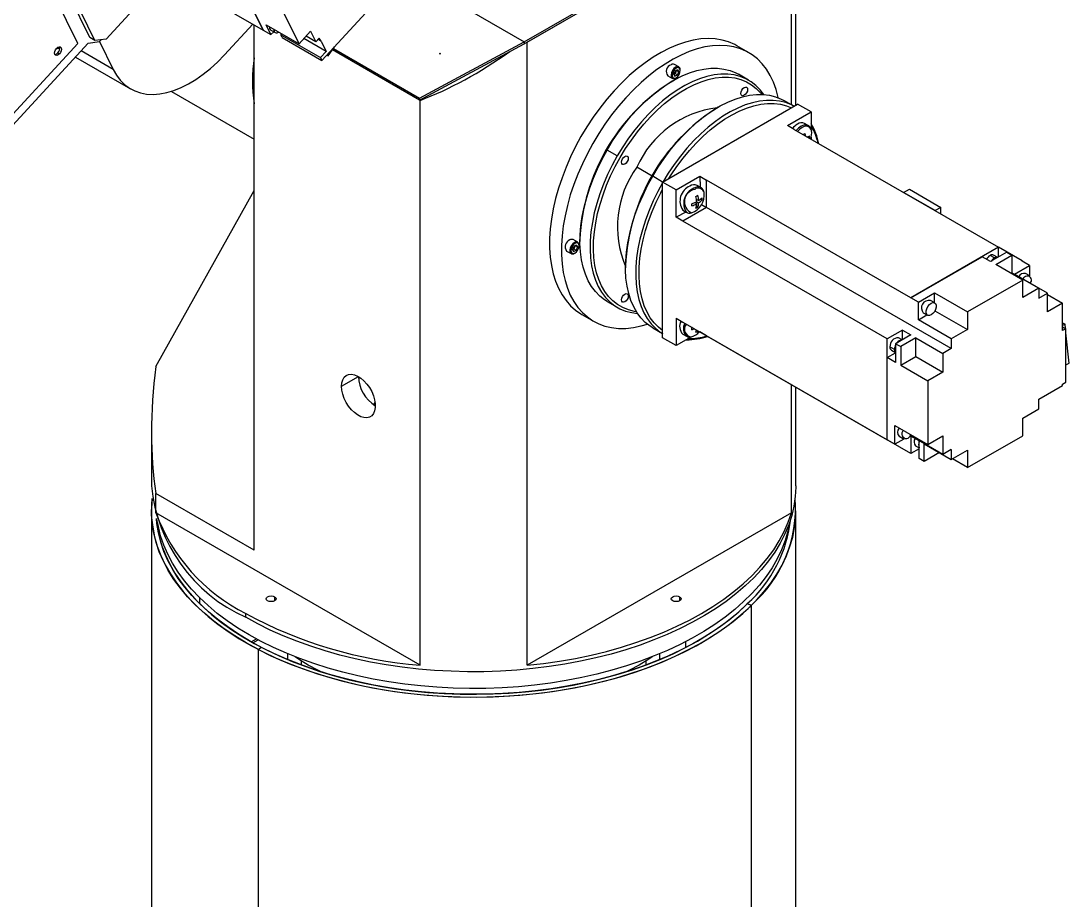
# Model space of a CAD drawing. Header units: millimetres. Extents: x 674 to 4388, y 772 to 3584.
# Drawn here: x 3168.8 to 3608, y 1200.2 to 1568.8 of the extents above; entities that cross this region are included whole.
import ezdxf

# ---------------------------------------------------------------- set-up
doc = ezdxf.new("R2010")
doc.units = ezdxf.units.MM
doc.layers.get('0').update_dxf_attribs({"lineweight": 35})

msp = doc.modelspace()

# ---------------------------------------------------------------- linework, layer by layer
at = {"color": 7, "linetype": 'Continuous', "lineweight": 25}
for p, q in [((3379.72, 1560.04), (3492.86, 1625.36)), ((3379.72, 1559.23), (3492.86, 1624.54)), ((3380.95, 1559.94), (3491.63, 1623.83)), ((3491.63, 1533.62), (3491.63, 1623.83)), ((3493.51, 1533.47), (3493.51, 1624.16)), ((3197.7, 1561.79), (3169.15, 1620.02)), ((3199.82, 1560.57), (3171.27, 1618.79)), ((3192.68, 1559.38), (3167.56, 1610.62)), ((3320.75, 1594.09), (3379.72, 1560.04)), ((3227.63, 1586.33), (3204.48, 1561.17)), ((3238.1, 1583.49), (3270.35, 1564.88)), ((3270.35, 1564.88), (3261.12, 1583.69)), ((3261.15, 1583.73), (3270.38, 1564.91)), ((3285.35, 1559.2), (3278.13, 1573.93)), ((3294.96, 1552.24), (3313.33, 1572.21)), ((3254.05, 1554.52), (3265.93, 1567.43)), ((3266.58, 1346.92), (3266.58, 1567.05)), ((3270.38, 1564.91), (3270.35, 1564.88)), ((3270.38, 1564.91), (3273.56, 1563.07)), ((3271.56, 1567.16), (3285.35, 1559.2)), ((3273.56, 1563.07), (3271.56, 1567.16)), ((3273.5, 1564.99), (3275.34, 1563.93)), ((3274.76, 1564.26), (3273.56, 1563.07)), ((3277.75, 1563.02), (3278.09, 1563.39)), ((3285.35, 1559.2), (3290.17, 1564.44)), ((3290.17, 1564.44), (3292.32, 1560.05)), ((2918.88, 1257.19), (3197.06, 1559.52)), ((2953.31, 1299.24), (3192.68, 1559.38)), ((3197.06, 1559.52), (3201.72, 1560.12)), ((3199.82, 1560.57), (3197.7, 1561.79)), ((3204.48, 1561.17), (3199.82, 1560.57)), ((3202.44, 1560.91), (3201.72, 1560.12)), ((3201.72, 1560.12), (3207.43, 1548.48)), ((3278.34, 1561.83), (3277.75, 1563.02)), ((3277.75, 1563.02), (3294.37, 1553.43)), ((3278.34, 1561.83), (3294.96, 1552.24)), ((3296.74, 1556.01), (3287.38, 1561.41)), ((3292.32, 1560.05), (3288.28, 1562.38)), ((3293.85, 1561.57), (3292.32, 1560.05)), ((3294.61, 1560.34), (3293.35, 1561.07)), ((3294.61, 1560.34), (3293.85, 1561.57)), ((3294.61, 1560.34), (3296.74, 1556.01)), ((3335.88, 1536.36), (3379.72, 1560.04)), ((3335.88, 1535.55), (3379.72, 1559.23)), ((3379.72, 1560.04), (3379.72, 1559.23)), ((3380.95, 1298.64), (3380.95, 1559.94)), ((3184.92, 1554.97), (3184.21, 1555.38)), ((3296.74, 1556.01), (3294.37, 1553.43)), ((3297.33, 1554.82), (3297.62, 1554.23)), ((3297.62, 1554.23), (3300.23, 1557.97)), ((3336.07, 1535.44), (3299.31, 1556.66)), ((3335.88, 1535.55), (3299.31, 1556.66)), ((3299.72, 1557.24), (3335.88, 1536.36)), ((3473.74, 1555.5), (3468.79, 1558.36)), ((3191.67, 1553.67), (3214.78, 1540.33)), ((3294.37, 1553.43), (3294.96, 1552.24)), ((3297, 1554.46), (3297.62, 1554.23)), ((3444.52, 1549.48), (3442.61, 1550.58)), ((3439.86, 1545.82), (3441.77, 1544.72)), ((3442.32, 1546.37), (3442.84, 1547.72)), ((3442.32, 1546.39), (3442.44, 1546.46)), ((3442.32, 1546.37), (3442.84, 1545.63)), ((3442.33, 1546.4), (3442.44, 1546.46)), ((3442.44, 1546.46), (3442.96, 1546.76)), ((3443.88, 1548.32), (3442.84, 1547.72)), ((3442.84, 1545.63), (3443.88, 1546.23)), ((3443.22, 1547.44), (3442.96, 1546.76)), ((3442.96, 1546.76), (3443.88, 1546.23)), ((3443.48, 1548.09), (3443.22, 1547.44)), ((3443.5, 1548.1), (3444.41, 1547.58)), ((3443.88, 1548.32), (3444.41, 1547.58)), ((3444.41, 1547.58), (3443.88, 1546.23)), ((3445.09, 1547.97), (3445.09, 1548.22)), ((3473.69, 1543.98), (3469.44, 1546.43)), ((3441.94, 1543.7), (3441.23, 1543.3)), ((3443.15, 1544.85), (3443.36, 1544.97)), ((3231.84, 1539.26), (3266.58, 1519.21)), ((3335.88, 1536.36), (3335.88, 1535.55)), ((3336.07, 1298.64), (3336.07, 1535.44)), ((3437.7, 1501.25), (3494.27, 1533.91)), ((3461.03, 1532.68), (3460.32, 1532.27)), ((3492.7, 1533), (3488.54, 1535.41)), ((3499.93, 1530.64), (3494.27, 1533.91)), ((3489.99, 1524.91), (3499.93, 1530.64)), ((3499.93, 1530.64), (3499.93, 1523.37)), ((3492.82, 1523.28), (3489.99, 1524.91)), ((3498.72, 1524.91), (3497.14, 1525.82)), ((3498.72, 1524.91), (3498.63, 1524.96)), ((3492.82, 1523.28), (3578.38, 1473.88)), ((3496.67, 1521.22), (3496.71, 1521.03)), ((3499.21, 1519.76), (3498.86, 1519.79)), ((3499.11, 1519.65), (3499.21, 1519.76)), ((3499.93, 1520.09), (3499.93, 1519.17)), ((3418.69, 1512.23), (3414.45, 1514.68)), ((3443.36, 1497.99), (3453.3, 1503.72)), ((3453.3, 1503.72), (3456.12, 1502.09)), ((3453.3, 1503.72), (3453.47, 1499.08)), ((3541.68, 1452.7), (3456.12, 1502.09)), ((3456.12, 1490.62), (3456.12, 1502.09)), ((3225.39, 1423.89), (3266.58, 1497.75)), ((3437.7, 1435.93), (3437.7, 1501.25)), ((3443.36, 1497.99), (3437.7, 1501.25)), ((3443.36, 1486.51), (3443.36, 1497.99)), ((3453.72, 1498.93), (3452.14, 1499.84)), ((3453.72, 1498.93), (3453.63, 1498.98)), ((3538.68, 1496.84), (3541.08, 1498.23)), ((3541.08, 1498.23), (3554.23, 1490.64)), ((3452.78, 1493.48), (3451.91, 1493.84)), ((3454.21, 1493.78), (3453.33, 1493.87)), ((3551.83, 1489.25), (3538.68, 1496.84)), ((3538.68, 1496.84), (3538.68, 1496.8)), ((3446.14, 1489.45), (3447.72, 1488.54)), ((3456.12, 1490.62), (3446.19, 1484.88)), ((3451.97, 1492.09), (3451.23, 1492.66)), ((3452.43, 1490.7), (3451.92, 1491.41)), ((3451.97, 1493.01), (3452.78, 1492.55)), ((3453.99, 1491.85), (3456.12, 1490.62)), ((3558.65, 1431.43), (3456.12, 1490.62)), ((3554.23, 1490.64), (3551.83, 1489.25)), ((3551.83, 1489.25), (3551.83, 1489.21)), ((3554.23, 1487.82), (3554.23, 1490.64)), ((3554.25, 1489.77), (3554.23, 1489.78)), ((3554.25, 1489.77), (3554.23, 1489.76)), ((3554.25, 1487.81), (3554.25, 1489.77)), ((3447.47, 1488.68), (3443.36, 1486.51)), ((3446.19, 1484.88), (3443.36, 1486.51)), ((3531.75, 1435.49), (3446.19, 1484.88)), ((3402.1, 1475.99), (3400.19, 1477.1)), ((3403.06, 1477.16), (3403.06, 1476.35)), ((3397.44, 1472.33), (3399.35, 1471.23)), ((3399.89, 1472.89), (3400.41, 1474.23)), ((3399.89, 1472.89), (3400.41, 1472.14)), ((3399.9, 1472.92), (3400.01, 1472.98)), ((3399.9, 1472.91), (3400.01, 1472.98)), ((3400.01, 1472.98), (3400.54, 1473.28)), ((3401.46, 1474.84), (3400.41, 1474.23)), ((3400.41, 1472.14), (3401.46, 1472.75)), ((3400.8, 1473.95), (3400.54, 1473.28)), ((3400.54, 1473.28), (3401.46, 1472.75)), ((3400.72, 1471.37), (3400.93, 1471.49)), ((3401.05, 1474.6), (3400.8, 1473.95)), ((3401.07, 1474.62), (3401.98, 1474.09)), ((3401.46, 1474.84), (3401.98, 1474.09)), ((3401.98, 1474.09), (3401.46, 1472.75)), ((3402.67, 1474.49), (3402.67, 1474.73)), ((3578.38, 1473.88), (3541.68, 1452.7)), ((3581.92, 1471.8), (3575.13, 1467.88)), ((3578.38, 1469.76), (3578.38, 1473.88)), ((3588.32, 1468.15), (3578.38, 1473.88)), ((3581.92, 1471.8), (3584.04, 1470.58)), ((3541.68, 1452.66), (3571.59, 1469.92)), ((3575.13, 1467.88), (3571.59, 1469.92)), ((3576.72, 1469.41), (3574.88, 1470.47)), ((3578.13, 1469.61), (3576.38, 1470.62)), ((3577.25, 1466.66), (3584.04, 1470.58)), ((3584.04, 1470.58), (3584.04, 1463.23)), ((3588.32, 1468.15), (3588.28, 1468.13)), ((3591.46, 1466.29), (3588.28, 1468.13)), ((3588.32, 1468.1), (3588.32, 1468.15)), ((3422.15, 1466.14), (3422.15, 1465.33)), ((3588.56, 1460.13), (3577.25, 1466.66)), ((3583.62, 1462.98), (3584.04, 1463.23)), ((3584.04, 1463.23), (3595.35, 1456.7)), ((3585.1, 1462.61), (3591.46, 1466.29)), ((3598.89, 1454.65), (3585.1, 1462.61)), ((3591.51, 1461.89), (3589.68, 1462.95)), ((3591.46, 1466.29), (3591.46, 1461.91)), ((3588.56, 1460.13), (3565.44, 1446.78)), ((3588.56, 1452.78), (3588.56, 1460.13)), ((3544.87, 1450.82), (3551.65, 1454.74)), ((3551.65, 1454.74), (3565.44, 1446.78)), ((3551.65, 1450.61), (3551.65, 1454.74)), ((3595.35, 1456.7), (3588.56, 1452.78)), ((3595.35, 1456.7), (3595.35, 1452.61)), ((3595.35, 1452.61), (3598.89, 1454.65)), ((3598.89, 1446.82), (3598.89, 1454.65)), ((3598.89, 1454.16), (3605.25, 1450.49)), ((3414.45, 1451.17), (3418.69, 1448.72)), ((3541.68, 1452.7), (3541.68, 1452.66)), ((3544.87, 1450.82), (3541.68, 1452.66)), ((3544.87, 1443.47), (3544.87, 1450.82)), ((3551.7, 1450.58), (3549.87, 1451.64)), ((3605.25, 1450.49), (3598.89, 1446.82)), ((3605.25, 1438.94), (3605.25, 1450.49)), ((3403.79, 1445.77), (3408.74, 1442.91)), ((3544.87, 1443.47), (3548.44, 1445.54)), ((3546.87, 1446.44), (3548.7, 1445.38)), ((3551.81, 1447.3), (3565.44, 1439.43)), ((3565.44, 1446.78), (3565.44, 1439.43)), ((3443.36, 1444.14), (3443.36, 1432.66)), ((3443.36, 1444.14), (3446.19, 1442.5)), ((3446.19, 1442.5), (3531.75, 1393.11)), ((3558.65, 1435.51), (3544.87, 1443.47)), ((3606.34, 1441.68), (3605.25, 1442.15)), ((3606.34, 1441.68), (3605.25, 1441.05)), ((3605.25, 1440.61), (3606.7, 1439.77)), ((3606.52, 1439.88), (3606.34, 1441.68)), ((3433.54, 1440.14), (3437.7, 1437.74)), ((3449.46, 1436.18), (3443.36, 1432.66)), ((3446.14, 1437.49), (3447.72, 1436.58)), ((3450.08, 1440.26), (3449.89, 1440.2)), ((3452.43, 1438.73), (3452.22, 1439.02)), ((3452.43, 1438.73), (3452.47, 1438.88)), ((3453.3, 1438.4), (3452.5, 1437.94)), ((3453.3, 1438.4), (3453.3, 1438.4)), ((3456.12, 1436.77), (3453.3, 1438.4)), ((3541.68, 1387.37), (3456.12, 1436.77)), ((3456.12, 1436.77), (3456.12, 1436.77)), ((3538.15, 1439.18), (3531.75, 1435.49)), ((3541.68, 1437.14), (3535.32, 1433.47)), ((3538.15, 1439.18), (3541.68, 1437.14)), ((3538.15, 1435.1), (3538.15, 1439.18)), ((3565.44, 1439.43), (3558.65, 1435.51)), ((3606.7, 1439.77), (3605.25, 1438.94)), ((3606.7, 1417.4), (3606.7, 1439.77)), ((3607.98, 1425.34), (3606.7, 1438.08)), ((3443.36, 1432.66), (3437.7, 1435.93)), ((3531.75, 1393.11), (3531.75, 1435.49)), ((3534.79, 1431.08), (3532.95, 1432.14)), ((3535.32, 1433.47), (3537.44, 1432.24)), ((3535.32, 1433.47), (3535.32, 1425.63)), ((3538.11, 1435.08), (3536.57, 1435.96)), ((3543.8, 1435.92), (3537.44, 1432.24)), ((3537.44, 1432.24), (3537.44, 1424.41)), ((3543.8, 1435.92), (3555.12, 1429.39)), ((3543.8, 1428.08), (3543.8, 1435.92)), ((3558.65, 1435.51), (3558.65, 1431.43)), ((3531.78, 1427.67), (3535.32, 1429.71)), ((3531.78, 1393.13), (3531.78, 1427.67)), ((3535.32, 1425.63), (3531.78, 1427.67)), ((3533.57, 1430.77), (3535.32, 1429.76)), ((3537.44, 1424.41), (3543.8, 1428.08)), ((3543.8, 1428.08), (3555.12, 1421.55)), ((3558.65, 1431.43), (3555.12, 1429.39)), ((3555.12, 1429.39), (3555.12, 1421.55)), ((3537.44, 1424.41), (3548.75, 1417.87)), ((3606.7, 1424.6), (3607.98, 1425.34)), ((3303.17, 1415.62), (3310.24, 1419.7)), ((3555.12, 1421.55), (3548.75, 1417.87)), ((3491.63, 1362.54), (3491.63, 1416.27)), ((3493.51, 1373.86), (3493.51, 1415.19)), ((3548.75, 1417.87), (3548.75, 1391.17)), ((3595.35, 1410.24), (3605.25, 1415.95)), ((3605.25, 1416.56), (3606.7, 1417.4)), ((3605.25, 1415.95), (3605.25, 1416.56)), ((3595.35, 1406.15), (3595.35, 1410.24)), ((3317.19, 1409.03), (3316.57, 1407.93)), ((3588.56, 1402.23), (3595.35, 1406.15)), ((3588.56, 1394.88), (3588.56, 1402.23)), ((3534.97, 1399.13), (3548.75, 1391.17)), ((3534.97, 1391.29), (3534.97, 1399.13)), ((3223.51, 1396.16), (3223.51, 1373.86)), ((3531.78, 1393.13), (3531.75, 1393.11)), ((3534.97, 1391.29), (3531.78, 1393.13)), ((3538.77, 1393.49), (3534.97, 1391.29)), ((3536.75, 1394.64), (3538.59, 1393.57)), ((3555.12, 1387.01), (3541.37, 1394.95)), ((3545.22, 1392.72), (3541.68, 1394.76)), ((3541.68, 1394.76), (3541.68, 1387.37)), ((3545.22, 1385.37), (3545.22, 1392.72)), ((3548.75, 1391.17), (3555.12, 1394.85)), ((3555.12, 1394.85), (3555.12, 1387.01)), ((3565.44, 1381.54), (3588.56, 1394.88)), ((3545.22, 1389.41), (3541.68, 1387.37)), ((3543.68, 1390.63), (3545.22, 1389.75)), ((3547.34, 1391.5), (3558.65, 1384.97)), ((3547.34, 1384.15), (3547.34, 1391.5)), ((3553.71, 1387.82), (3547.34, 1384.15)), ((3558.65, 1389.05), (3555.12, 1387.01)), ((3558.65, 1389.05), (3558.65, 1384.97)), ((3558.65, 1384.97), (3565.44, 1388.89)), ((3565.44, 1388.89), (3565.44, 1381.54)), ((3547.34, 1384.15), (3545.22, 1385.37)), ((3565.44, 1381.54), (3559.08, 1385.21)), ((3225.39, 1362.54), (3225.39, 1370.7)), ((3266.58, 1346.92), (3225.39, 1370.7)), ((3223.51, 1363.24), (3223.51, 1159.11)), ((3223.51, 1363.24), (3223.51, 1159.11)), ((3336.07, 1298.64), (3225.39, 1362.54)), ((3491.63, 1362.54), (3380.95, 1298.64)), ((3493.51, 1159.25), (3493.51, 1363.38)), ((3493.51, 1159.11), (3493.51, 1363.24)), ((3243.84, 1324.35), (3243.84, 1326.8)), ((3473.18, 1324.49), (3474.9, 1323.9)), ((3473.18, 1324.35), (3473.18, 1324.49)), ((3474.9, 1323.76), (3473.18, 1324.35)), ((3474.9, 1119.77), (3474.9, 1323.9)), ((3474.9, 1119.63), (3474.9, 1323.76)), ((3263.05, 1318.75), (3263.05, 1320.39)), ((3265.33, 1308.46), (3267.5, 1309.7)), ((3266.05, 1308.05), (3268.23, 1309.31)), ((3269.63, 1306.12), (3268.3, 1305.27)), ((3268.3, 1101.13), (3268.3, 1305.27)), ((3447.38, 1306.12), (3447.38, 1308.57)), ((3280.51, 1303.51), (3280.51, 1301.06)), ((3286.28, 1300.51), (3286.28, 1298.77)), ((3430.73, 1298.77), (3430.73, 1300.51)), ((3436.51, 1301.06), (3436.51, 1303.51))]:
    msp.add_line(p, q, dxfattribs=at)
at = {"color": 8, "linetype": 'Continuous', "lineweight": 25}
for p, q in [((3207.43, 1548.48), (3194.02, 1556.22)), ((3433.33, 1503.78), (3426.9, 1507.49)), ((3437.7, 1501.25), (3433.54, 1503.66)), ((3275.12, 1327.35), (3275.12, 1325.66)), ((3444.82, 1327.35), (3444.82, 1325.66))]:
    msp.add_line(p, q, dxfattribs=at)
at = {"color": 7, "linetype": 'Continuous', "lineweight": 25, "flags": 128}
for points in [[(3468.79, 1558.36), (3467.88, 1558.85), (3465.32, 1559.97), (3462.61, 1560.77), (3459.76, 1561.25), (3456.78, 1561.4), (3453.68, 1561.23), (3450.49, 1560.74), (3447.23, 1559.93), (3443.9, 1558.8), (3440.53, 1557.36), (3437.14, 1555.62), (3433.74, 1553.59), (3430.36, 1551.27), (3427.01, 1548.69), (3423.71, 1545.85), (3420.48, 1542.77), (3417.34, 1539.48), (3414.3, 1535.97), (3411.38, 1532.28), (3408.59, 1528.43), (3405.96, 1524.43), (3403.49, 1520.31), (3401.2, 1516.09), (3399.11, 1511.79), (3397.21, 1507.45), (3395.53, 1503.07), (3394.07, 1498.68), (3392.85, 1494.32), (3391.86, 1489.99), (3391.11, 1485.74), (3390.61, 1481.57), (3390.36, 1477.51), (3390.36, 1473.59), (3390.61, 1469.82), (3391.11, 1466.23), (3391.86, 1462.83), (3392.85, 1459.65), (3394.07, 1456.7), (3395.53, 1454), (3397.21, 1451.56), (3399.11, 1449.4), (3401.2, 1447.53), (3403.49, 1445.95), (3403.79, 1445.77)], [(3184.92, 1554.97), (3184.38, 1554.52), (3183.84, 1554.32), (3183.37, 1554.39), (3183.06, 1554.73), (3182.94, 1555.28), (3183.03, 1555.96), (3183.33, 1556.67), (3183.78, 1557.3), (3184.32, 1557.75), (3184.86, 1557.95), (3185.33, 1557.88), (3185.64, 1557.54), (3185.76, 1556.99), (3185.67, 1556.3), (3185.37, 1555.6), (3184.92, 1554.97)], [(3183.48, 1556.92), (3183.9, 1557.27), (3184.34, 1557.43), (3184.72, 1557.37), (3184.98, 1557.1), (3185.02, 1556.98)], [(3486.12, 1536.58), (3486.08, 1536.76), (3485.21, 1540.05), (3484.1, 1543.12), (3482.75, 1545.95), (3481.18, 1548.52), (3479.4, 1550.82), (3477.4, 1552.84), (3475.21, 1554.57), (3472.83, 1556), (3470.27, 1557.11), (3467.56, 1557.91), (3464.71, 1558.39), (3461.73, 1558.54), (3458.63, 1558.38), (3455.44, 1557.88), (3452.17, 1557.07), (3448.85, 1555.94), (3445.48, 1554.5), (3442.09, 1552.76), (3438.69, 1550.73), (3435.31, 1548.42), (3431.96, 1545.83), (3428.66, 1542.99), (3425.43, 1539.92), (3422.29, 1536.62), (3419.25, 1533.11), (3416.33, 1529.43), (3413.54, 1525.57), (3410.91, 1521.57), (3408.44, 1517.45), (3406.15, 1513.23), (3404.05, 1508.94), (3402.16, 1504.59), (3400.48, 1500.21), (3399.02, 1495.82), (3397.8, 1491.46), (3396.81, 1487.14), (3396.06, 1482.88), (3395.56, 1478.71), (3395.31, 1474.65), (3395.31, 1470.73), (3395.56, 1466.96), (3396.06, 1463.37), (3396.81, 1459.98), (3397.8, 1456.8), (3399.02, 1453.85), (3400.48, 1451.15), (3402.16, 1448.71), (3404.05, 1446.54), (3406.15, 1444.67), (3408.44, 1443.09), (3410.91, 1441.82), (3413.54, 1440.86), (3416.33, 1440.22), (3419.25, 1439.91), (3422.29, 1439.91), (3425.43, 1440.24), (3428.66, 1440.9), (3431.32, 1441.65)], [(3207.43, 1548.48), (3208.8, 1546.07), (3210.4, 1543.96), (3212.23, 1542.14), (3214.26, 1540.64), (3216.49, 1539.47), (3218.9, 1538.63), (3221.47, 1538.14), (3224.17, 1537.99), (3227, 1538.19), (3229.92, 1538.73), (3232.91, 1539.62), (3235.96, 1540.84), (3239.04, 1542.39), (3242.12, 1544.25), (3245.19, 1546.41), (3248.21, 1548.86), (3251.17, 1551.56), (3254.05, 1554.52)], [(3414.45, 1514.68), (3416.75, 1518.46), (3419.21, 1522.11), (3421.83, 1525.62), (3424.57, 1528.95), (3427.43, 1532.08), (3430.38, 1535), (3433.4, 1537.68), (3436.48, 1540.11), (3439.6, 1542.27), (3442.73, 1544.15), (3445.86, 1545.74), (3448.96, 1547.02), (3452.01, 1547.99), (3455, 1548.64), (3457.91, 1548.97), (3460.71, 1548.97), (3463.39, 1548.64), (3465.93, 1548), (3468.32, 1547.03), (3469.44, 1546.43)], [(3480.09, 1537.93), (3478.63, 1539.84), (3476.8, 1541.72), (3474.77, 1543.3), (3472.56, 1544.58), (3470.17, 1545.55), (3467.63, 1546.19), (3464.95, 1546.52), (3462.15, 1546.52), (3459.24, 1546.19), (3456.25, 1545.54), (3453.2, 1544.57), (3450.1, 1543.29), (3446.97, 1541.7), (3443.84, 1539.82), (3440.72, 1537.66), (3437.64, 1535.23), (3434.62, 1532.55), (3431.67, 1529.63), (3428.81, 1526.5), (3426.07, 1523.17), (3423.46, 1519.66), (3420.99, 1516.01), (3418.69, 1512.23)], [(3443.15, 1549.34), (3442.45, 1548.79), (3441.84, 1548), (3441.41, 1547.09), (3441.21, 1546.19), (3441.28, 1545.4), (3441.6, 1544.85), (3442.12, 1544.6), (3442.79, 1544.68), (3443.15, 1544.85)], [(3443.36, 1548.97), (3442.7, 1548.44), (3442.14, 1547.68), (3441.76, 1546.82), (3441.63, 1545.97), (3441.76, 1545.28), (3442.14, 1544.85), (3442.7, 1544.74), (3443.36, 1544.97), (3444.02, 1545.51), (3444.59, 1546.27), (3444.96, 1547.13), (3445.09, 1547.97), (3444.96, 1548.66), (3444.59, 1549.1), (3444.02, 1549.21), (3443.36, 1548.97)], [(3426.71, 1446.86), (3425.84, 1447), (3423.35, 1447.64), (3421, 1448.59), (3418.83, 1449.84), (3416.84, 1451.4), (3415.04, 1453.24), (3413.45, 1455.36), (3412.08, 1457.74), (3410.93, 1460.37), (3410.01, 1463.24), (3409.34, 1466.31), (3408.91, 1469.58), (3408.72, 1473.01), (3408.78, 1476.6), (3409.09, 1480.31), (3409.65, 1484.12), (3410.44, 1488.01), (3411.47, 1491.95), (3412.74, 1495.92), (3414.22, 1499.89), (3415.91, 1503.83), (3417.81, 1507.72), (3419.9, 1511.53), (3422.16, 1515.25), (3424.58, 1518.83), (3427.14, 1522.27), (3429.84, 1525.54), (3432.64, 1528.62), (3435.54, 1531.48), (3438.51, 1534.11), (3441.53, 1536.5), (3444.59, 1538.62), (3447.66, 1540.47), (3450.73, 1542.03), (3453.78, 1543.29), (3456.78, 1544.24), (3459.71, 1544.88), (3462.57, 1545.2), (3465.32, 1545.2), (3467.95, 1544.88), (3470.44, 1544.24), (3472.79, 1543.3), (3474.96, 1542.04), (3476.95, 1540.49), (3478.75, 1538.64), (3479.3, 1537.97)], [(3433.54, 1503.66), (3435.84, 1507.44), (3438.31, 1511.09), (3440.92, 1514.59), (3443.66, 1517.92), (3446.52, 1521.06), (3449.47, 1523.97), (3452.49, 1526.66), (3455.57, 1529.09), (3458.69, 1531.25), (3461.82, 1533.13), (3464.95, 1534.72), (3468.05, 1536), (3471.1, 1536.97), (3474.09, 1537.62), (3477, 1537.94), (3479.8, 1537.95), (3482.48, 1537.62), (3485.02, 1536.98), (3487.41, 1536.01), (3488.54, 1535.41)], [(3470.9, 1537.51), (3470.59, 1537.86), (3470.48, 1538.43), (3470.59, 1539.11), (3470.9, 1539.82), (3471.35, 1540.44), (3471.9, 1540.88), (3472.44, 1541.06), (3472.9, 1540.97), (3473.2, 1540.62), (3473.31, 1540.06), (3473.2, 1539.37), (3472.9, 1538.66), (3472.44, 1538.05), (3471.9, 1537.61), (3471.35, 1537.42), (3470.9, 1537.51)], [(3492.78, 1532.96), (3491.65, 1533.56), (3489.27, 1534.53), (3486.72, 1535.17), (3484.04, 1535.5), (3481.24, 1535.5), (3478.34, 1535.17), (3475.35, 1534.52), (3472.29, 1533.55), (3469.19, 1532.27), (3466.06, 1530.68), (3462.93, 1528.8), (3459.82, 1526.64), (3456.74, 1524.21), (3453.71, 1521.52), (3450.76, 1518.61), (3447.9, 1515.47), (3445.16, 1512.15), (3442.55, 1508.64), (3440.08, 1504.99), (3437.78, 1501.21)], [(3440.34, 1502.77), (3441.25, 1504.22), (3443.67, 1507.81), (3446.23, 1511.25), (3448.93, 1514.52), (3451.73, 1517.59), (3454.63, 1520.46), (3457.6, 1523.09), (3460.62, 1525.48), (3463.68, 1527.6), (3466.76, 1529.45), (3469.83, 1531.01), (3472.87, 1532.26), (3475.87, 1533.22), (3478.81, 1533.85), (3481.66, 1534.17), (3484.41, 1534.18), (3487.04, 1533.86), (3489.54, 1533.22), (3491.64, 1532.39)], [(3414.45, 1451.17), (3413.36, 1451.85), (3411.33, 1453.43), (3409.5, 1455.31), (3407.88, 1457.47), (3406.48, 1459.89), (3405.31, 1462.57), (3404.38, 1465.49), (3403.69, 1468.62), (3403.25, 1471.95), (3403.06, 1475.45), (3403.13, 1479.1), (3403.44, 1482.88), (3404.01, 1486.76), (3404.82, 1490.72), (3405.87, 1494.74), (3407.15, 1498.78), (3408.66, 1502.82), (3410.39, 1506.83), (3412.32, 1510.79), (3414.45, 1514.68)], [(3418.69, 1512.23), (3416.57, 1508.35), (3414.63, 1504.38), (3412.91, 1500.37), (3411.4, 1496.33), (3410.11, 1492.29), (3409.06, 1488.28), (3408.25, 1484.31), (3407.68, 1480.43), (3407.37, 1476.65), (3407.31, 1473), (3407.49, 1469.5), (3407.93, 1466.17), (3408.62, 1463.04), (3409.55, 1460.12), (3410.72, 1457.44), (3412.12, 1455.02), (3413.74, 1452.86), (3415.57, 1450.98), (3417.6, 1449.4), (3419.82, 1448.12), (3422.2, 1447.15), (3424.75, 1446.5), (3427.14, 1446.2)], [(3420.9, 1508.65), (3420.59, 1509), (3420.48, 1509.56), (3420.59, 1510.25), (3420.9, 1510.96), (3421.35, 1511.57), (3421.9, 1512.01), (3422.44, 1512.2), (3422.9, 1512.11), (3423.2, 1511.76), (3423.31, 1511.19), (3423.2, 1510.51), (3422.9, 1509.8), (3422.44, 1509.18), (3421.9, 1508.74), (3421.35, 1508.56), (3420.9, 1508.65)], [(3433.54, 1440.14), (3432.45, 1440.82), (3430.42, 1442.41), (3428.59, 1444.28), (3426.97, 1446.44), (3425.57, 1448.87), (3424.4, 1451.55), (3423.47, 1454.47), (3422.78, 1457.6), (3422.34, 1460.93), (3422.15, 1464.43), (3422.22, 1468.08), (3422.53, 1471.86), (3423.1, 1475.74), (3423.91, 1479.7), (3424.96, 1483.72), (3426.24, 1487.76), (3427.76, 1491.8), (3429.48, 1495.81), (3431.41, 1499.77), (3433.54, 1503.66)], [(3437.78, 1501.21), (3435.66, 1497.32), (3433.73, 1493.36), (3432, 1489.35), (3430.49, 1485.31), (3429.2, 1481.27), (3428.15, 1477.25), (3427.34, 1473.29), (3426.78, 1469.41), (3426.46, 1465.63), (3426.4, 1461.98), (3426.59, 1458.48), (3427.03, 1455.15), (3427.71, 1452.02), (3428.65, 1449.1), (3429.82, 1446.42), (3431.22, 1444), (3432.84, 1441.84), (3434.67, 1439.96), (3436.7, 1438.37), (3437.78, 1437.7)], [(3437.7, 1438.97), (3435.93, 1440.37), (3434.13, 1442.22), (3432.54, 1444.34), (3431.17, 1446.72), (3430.02, 1449.35), (3429.11, 1452.22), (3428.43, 1455.29), (3428, 1458.56), (3427.81, 1461.99), (3427.87, 1465.58), (3428.18, 1469.29), (3428.74, 1473.1), (3429.53, 1476.99), (3430.57, 1480.93), (3431.83, 1484.9), (3433.31, 1488.87), (3435.01, 1492.81), (3436.9, 1496.7), (3437.7, 1498.21)], [(3400.72, 1475.86), (3400.02, 1475.3), (3399.41, 1474.52), (3398.98, 1473.61), (3398.79, 1472.7), (3398.85, 1471.92), (3399.17, 1471.36), (3399.7, 1471.11), (3400.36, 1471.2), (3400.72, 1471.37)], [(3400.93, 1475.49), (3400.27, 1474.96), (3399.71, 1474.2), (3399.33, 1473.33), (3399.2, 1472.49), (3399.33, 1471.8), (3399.71, 1471.37), (3400.27, 1471.26), (3400.93, 1471.49), (3401.6, 1472.02), (3402.16, 1472.78), (3402.53, 1473.65), (3402.67, 1474.49), (3402.53, 1475.18), (3402.16, 1475.61), (3401.6, 1475.72), (3400.93, 1475.49)], [(3420.9, 1450.91), (3420.59, 1451.26), (3420.48, 1451.82), (3420.59, 1452.51), (3420.9, 1453.22), (3421.35, 1453.84), (3421.9, 1454.27), (3422.44, 1454.46), (3422.9, 1454.37), (3423.2, 1454.02), (3423.31, 1453.46), (3423.2, 1452.77), (3422.9, 1452.06), (3422.44, 1451.44), (3421.9, 1451.01), (3421.35, 1450.82), (3420.9, 1450.91)], [(3550.2, 1445.53), (3549.48, 1445.26), (3548.84, 1445.32), (3548.37, 1445.7), (3548.12, 1446.35), (3548.12, 1447.2), (3548.37, 1448.15), (3548.84, 1449.07), (3549.48, 1449.86), (3550.2, 1450.43), (3550.93, 1450.7), (3551.57, 1450.65), (3552.04, 1450.27), (3552.29, 1449.61), (3552.29, 1448.76), (3552.04, 1447.82), (3551.57, 1446.89), (3550.93, 1446.1), (3550.2, 1445.53)], [(3303.17, 1415.62), (3303.3, 1417.09), (3303.67, 1418.36), (3304.29, 1419.39), (3305.12, 1420.13), (3306.14, 1420.56), (3307.3, 1420.66), (3308.57, 1420.44), (3309.9, 1419.89), (3311.24, 1419.04), (3312.55, 1417.92), (3313.77, 1416.57), (3314.87, 1415.04), (3315.8, 1413.38), (3316.52, 1411.65), (3317.02, 1409.92), (3317.28, 1408.25), (3317.28, 1406.7), (3317.02, 1405.32), (3316.52, 1404.17), (3315.8, 1403.28), (3314.87, 1402.69), (3313.77, 1402.43), (3312.55, 1402.49), (3311.24, 1402.87), (3309.9, 1403.58), (3308.57, 1404.57), (3307.3, 1405.81), (3306.14, 1407.25), (3305.12, 1408.86), (3304.29, 1410.56), (3303.67, 1412.29), (3303.3, 1414), (3303.17, 1415.62)], [(3493.51, 1373.86), (3493.5, 1373.36), (3493.28, 1369.38), (3492.71, 1365.42), (3491.79, 1361.47), (3490.52, 1357.56), (3488.91, 1353.69), (3486.95, 1349.87), (3484.66, 1346.12), (3482.05, 1342.43), (3479.1, 1338.83), (3475.85, 1335.32), (3472.29, 1331.92), (3468.43, 1328.62), (3464.28, 1325.44), (3459.86, 1322.38), (3455.18, 1319.46), (3450.24, 1316.68), (3445.06, 1314.05), (3439.66, 1311.58), (3434.05, 1309.27), (3428.23, 1307.13), (3422.24, 1305.16), (3416.08, 1303.37), (3409.77, 1301.76), (3403.33, 1300.35), (3396.77, 1299.12), (3390.11, 1298.09), (3383.36, 1297.26), (3376.56, 1296.63), (3369.7, 1296.19), (3362.82, 1295.97), (3355.92, 1295.94), (3349.03, 1296.12), (3342.17, 1296.5), (3335.35, 1297.08), (3328.59, 1297.86), (3321.9, 1298.85), (3315.32, 1300.02), (3308.84, 1301.39), (3302.5, 1302.95), (3296.3, 1304.69), (3290.26, 1306.62), (3284.4, 1308.72), (3278.74, 1310.99), (3273.28, 1313.42), (3268.05, 1316.01), (3263.05, 1318.75)], [(3268.3, 1305.27), (3263.25, 1308.02), (3258.45, 1310.93), (3253.92, 1313.97), (3249.66, 1317.14), (3245.69, 1320.44), (3242.03, 1323.85), (3238.67, 1327.36), (3235.63, 1330.97), (3232.91, 1334.67), (3230.53, 1338.44), (3228.49, 1342.27), (3226.79, 1346.17), (3225.44, 1350.1), (3224.45, 1354.07), (3223.81, 1358.07), (3223.52, 1362.08), (3223.6, 1366.09), (3223.82, 1368.55), (3223.82, 1368.52), (3223.53, 1364.51), (3223.59, 1360.5), (3224.02, 1356.49), (3224.8, 1352.5), (3225.93, 1348.54), (3227.42, 1344.62), (3229.25, 1340.75), (3231.43, 1336.94), (3233.94, 1333.2), (3236.79, 1329.54), (3239.95, 1325.97), (3243.44, 1322.49), (3247.22, 1319.13), (3251.3, 1315.88), (3255.67, 1312.75), (3260.31, 1309.77), (3265.21, 1306.92), (3270.35, 1304.22), (3275.73, 1301.68), (3281.33, 1299.3), (3287.14, 1297.09), (3293.13, 1295.06), (3299.3, 1293.21), (3305.62, 1291.54), (3312.09, 1290.06), (3318.68, 1288.78), (3325.37, 1287.7), (3332.15, 1286.81), (3339, 1286.13), (3345.9, 1285.65), (3352.84, 1285.38), (3359.79, 1285.31), (3366.74, 1285.46), (3373.66, 1285.8), (3380.55, 1286.36), (3387.38, 1287.11), (3394.13, 1288.07), (3400.78, 1289.23), (3407.33, 1290.59), (3413.74, 1292.13), (3420.01, 1293.87), (3426.12, 1295.79), (3432.04, 1297.89), (3437.77, 1300.16), (3443.29, 1302.6), (3448.59, 1305.2), (3453.64, 1307.95), (3458.45, 1310.85), (3462.99, 1313.89), (3467.25, 1317.06), (3471.23, 1320.36), (3474.9, 1323.76)], [(3268.3, 1305.27), (3273.59, 1302.66), (3279.1, 1300.22), (3284.83, 1297.94), (3290.75, 1295.84), (3296.85, 1293.91), (3303.11, 1292.17), (3309.52, 1290.62), (3316.06, 1289.26), (3322.72, 1288.1), (3329.47, 1287.14), (3336.29, 1286.37), (3343.18, 1285.82), (3350.1, 1285.46), (3357.05, 1285.32), (3364, 1285.38), (3370.94, 1285.64), (3377.84, 1286.11), (3384.69, 1286.79), (3391.48, 1287.67), (3398.17, 1288.75), (3404.76, 1290.03), (3411.23, 1291.5), (3417.56, 1293.16), (3423.73, 1295.01), (3429.73, 1297.04), (3435.54, 1299.24), (3441.14, 1301.62), (3446.53, 1304.15), (3451.68, 1306.85), (3456.59, 1309.69), (3461.23, 1312.68), (3465.6, 1315.8), (3469.69, 1319.04), (3473.49, 1322.41), (3476.98, 1325.88), (3480.15, 1329.45), (3483, 1333.11), (3485.53, 1336.85), (3487.71, 1340.66), (3489.56, 1344.53), (3491.05, 1348.44), (3492.19, 1352.4), (3492.98, 1356.39), (3493.42, 1360.4), (3493.51, 1363.24)], [(3380.95, 1298.64), (3387.78, 1299.41), (3394.53, 1300.38), (3401.18, 1301.55), (3407.72, 1302.92), (3414.13, 1304.48), (3420.39, 1306.23), (3426.49, 1308.16), (3432.41, 1310.27), (3438.13, 1312.56), (3443.64, 1315.01), (3448.92, 1317.62), (3453.97, 1320.39), (3458.76, 1323.3), (3463.28, 1326.35), (3467.53, 1329.53), (3471.48, 1332.83), (3475.14, 1336.25), (3478.49, 1339.77), (3481.52, 1343.38), (3484.22, 1347.08), (3486.59, 1350.86), (3488.61, 1354.7), (3490.3, 1358.6), (3491.63, 1362.54)], [(3225.8, 1358.15), (3225.62, 1360.14), (3226.01, 1356.59), (3226.78, 1352.66), (3227.89, 1348.76), (3229.36, 1344.9), (3231.17, 1341.09), (3233.31, 1337.33), (3235.79, 1333.65), (3238.59, 1330.04), (3241.71, 1326.52), (3245.14, 1323.1), (3248.87, 1319.78), (3252.89, 1316.58), (3257.19, 1313.5), (3261.76, 1310.56), (3266.59, 1307.75), (3271.66, 1305.09), (3276.96, 1302.59), (3282.48, 1300.25), (3288.2, 1298.07), (3294.1, 1296.07), (3300.18, 1294.24), (3306.41, 1292.6), (3312.78, 1291.15), (3319.27, 1289.88), (3325.86, 1288.81), (3332.54, 1287.94), (3339.29, 1287.27), (3346.09, 1286.8), (3352.92, 1286.53), (3359.77, 1286.47), (3366.62, 1286.61), (3373.44, 1286.95), (3380.22, 1287.5), (3386.95, 1288.24), (3393.6, 1289.19), (3400.16, 1290.33), (3406.6, 1291.66), (3412.92, 1293.19), (3419.1, 1294.9), (3425.11, 1296.79), (3430.95, 1298.85), (3436.6, 1301.09), (3442.04, 1303.5), (3447.25, 1306.06), (3452.24, 1308.77), (3456.97, 1311.63), (3461.44, 1314.62), (3465.64, 1317.75), (3469.56, 1320.99), (3473.18, 1324.35), (3471.78, 1323.01), (3468.05, 1319.7), (3464.02, 1316.5), (3459.71, 1313.43), (3455.13, 1310.48), (3450.3, 1307.68), (3445.22, 1305.03), (3439.92, 1302.53), (3434.39, 1300.19), (3428.67, 1298.02), (3422.76, 1296.02), (3416.68, 1294.2), (3410.45, 1292.56), (3404.08, 1291.11), (3397.58, 1289.85), (3390.99, 1288.79), (3384.3, 1287.92), (3377.55, 1287.26), (3370.75, 1286.79), (3363.92, 1286.53), (3357.07, 1286.47), (3350.23, 1286.61), (3343.4, 1286.96), (3336.62, 1287.51), (3329.9, 1288.26), (3323.25, 1289.21), (3316.69, 1290.36), (3310.25, 1291.7), (3303.93, 1293.23), (3297.76, 1294.94), (3291.75, 1296.84), (3285.92, 1298.91), (3280.28, 1301.15), (3274.84, 1303.56), (3269.63, 1306.12), (3264.66, 1308.84), (3259.93, 1311.7), (3255.46, 1314.7), (3251.27, 1317.83), (3247.36, 1321.07), (3243.75, 1324.43), (3240.44, 1327.89), (3237.45, 1331.45), (3234.77, 1335.09), (3232.43, 1338.8), (3230.41, 1342.58), (3228.74, 1346.42), (3227.41, 1350.3), (3226.43, 1354.21), (3225.8, 1358.15)], [(3490.98, 1358.84), (3490.97, 1358.78), (3490.18, 1354.86), (3489.03, 1350.96), (3487.55, 1347.1), (3485.72, 1343.29), (3483.55, 1339.54), (3481.05, 1335.86), (3478.23, 1332.25), (3475.09, 1328.74), (3471.64, 1325.32), (3467.89, 1322.02), (3463.85, 1318.82), (3459.53, 1315.76), (3454.94, 1312.82), (3450.1, 1310.02), (3445.01, 1307.38), (3439.7, 1304.88), (3434.17, 1302.55), (3428.44, 1300.38), (3422.52, 1298.39), (3416.43, 1296.58), (3410.19, 1294.95), (3403.82, 1293.51), (3397.32, 1292.26), (3390.72, 1291.2), (3384.03, 1290.34), (3377.28, 1289.68), (3370.48, 1289.23), (3363.64, 1288.97), (3356.8, 1288.92), (3349.95, 1289.07), (3343.13, 1289.43), (3336.35, 1289.99), (3329.63, 1290.75), (3322.98, 1291.7), (3316.43, 1292.86), (3309.99, 1294.21), (3303.68, 1295.74), (3297.52, 1297.46), (3291.51, 1299.37), (3285.69, 1301.45), (3280.06, 1303.7), (3274.63, 1306.11), (3269.43, 1308.68), (3264.46, 1311.4), (3259.75, 1314.27), (3255.29, 1317.27), (3251.11, 1320.4), (3247.21, 1323.66), (3243.61, 1327.02), (3240.32, 1330.49), (3237.33, 1334.04), (3234.67, 1337.69), (3232.34, 1341.4), (3230.34, 1345.19), (3228.68, 1349.02), (3227.37, 1352.9), (3226.4, 1356.82), (3226.04, 1358.84)], [(3275.12, 1327.35), (3275.56, 1326.97), (3275.72, 1326.51), (3275.56, 1326.05), (3275.12, 1325.66), (3274.45, 1325.41), (3273.65, 1325.32), (3272.86, 1325.41), (3272.19, 1325.66), (3271.74, 1326.05), (3271.59, 1326.51), (3271.74, 1326.97), (3272.19, 1327.35), (3272.86, 1327.61), (3273.65, 1327.7), (3274.45, 1327.61), (3275.12, 1327.35)], [(3444.82, 1327.35), (3445.27, 1326.97), (3445.43, 1326.51), (3445.27, 1326.05), (3444.82, 1325.66), (3444.15, 1325.41), (3443.36, 1325.32), (3442.57, 1325.41), (3441.9, 1325.66), (3441.45, 1326.05), (3441.29, 1326.51), (3441.45, 1326.97), (3441.9, 1327.35), (3442.57, 1327.61), (3443.36, 1327.7), (3444.15, 1327.61), (3444.82, 1327.35)], [(3289.21, 1298.74), (3285.15, 1301.23), (3283.67, 1302.22)], [(3433.35, 1302.22), (3431.86, 1301.23), (3427.8, 1298.74)], [(3294.32, 1296), (3293.52, 1296.4), (3289.21, 1298.74)], [(3427.8, 1298.74), (3423.49, 1296.4), (3422.7, 1296)]]:
    msp.add_lwpolyline(points, dxfattribs=at)
at = {"color": 8, "linetype": 'Continuous', "lineweight": 25, "flags": 128}
msp.add_lwpolyline([(3496.14, 1524.12), (3495.14, 1523.39), (3494.23, 1522.46)], dxfattribs=at)
at = {"color": 7, "linetype": 'Continuous', "lineweight": 25}
for centre, radius, start, end in [((3274.33, 1566.13), 1.41, 170.6094, 234.2155), ((3276, 1565.07), 1.25, 169.1222, 310.8832), ((3182.87, 1556.4), 1.69, 276.6607, 322.9138), ((3182.68, 1557.19), 2.38, 310.1758, 18.7282), ((3331.26, 1543.7), 65.39, 171.5344, 188.4656), ((3442.21, 1547.64), 2.97, 109.1655, 217.7373), ((3442.03, 1549.42), 1.29, 63.3914, 127.919), ((3441.38, 1548.11), 1.96, 302.638, 339.7729), ((3443.88, 1548.37), 1.22, 352.9968, 126.9924), ((3441.67, 1548.06), 1.68, 338.0116, 358.247), ((3485.89, 1473.43), 82.92, 122.5854, 177.4199), ((3504.98, 1462.41), 82.92, 122.5854, 177.4199), ((3465.89, 1490.03), 42.73, 97.1377, 155.8753), ((3498.36, 1518.64), 8.07, 121.4608, 141.1083), ((3495.89, 1523.22), 2.89, 64.2055, 127.1049), ((3474.67, 1511.15), 29.17, 12.1598, 29.9804), ((3475.71, 1510.51), 28.08, 14.3102, 30.3981), ((3462.93, 1580.54), 68.25, 299.6318, 300.3628), ((3485.99, 1518.68), 11.81, 8.7532, 14.5969), ((3494.35, 1525.17), 6.65, 308.8172, 316.935), ((3493.01, 1520.19), 6.21, 355.9801, 4.0199), ((3493.69, 1521.72), 6.46, 338.1255, 9.5733), ((3461.52, 1482.45), 42.74, 144.1256, 202.8651), ((3451.74, 1493.28), 6.78, 112.4848, 214.4179), ((3450.89, 1497.24), 2.89, 64.2055, 127.1049), ((3447.32, 1495.74), 7.81, 288.5827, 7.8778), ((3417.93, 1554.57), 68.25, 299.6318, 300.3628), ((3438.77, 1492.37), 13.22, 2.7976, 12.5577), ((3441.72, 1492.85), 11.08, 3.2398, 14.7847), ((3448.85, 1499.72), 7.37, 302.1351, 316.55), ((3449.15, 1498.23), 6.74, 302.6129, 318.7085), ((3448.01, 1494.22), 6.21, 355.9801, 4.0199), ((3445.93, 1504.77), 13.22, 287.4402, 297.1997), ((3381.69, 1491.72), 68.2, 359.6342, 0.3658), ((3446.99, 1501.98), 11.08, 285.213, 296.7575), ((3444.6, 1492.36), 7.37, 343.4479, 357.862), ((3448.95, 1495.84), 6.21, 295.9771, 304.0175), ((3446.05, 1492.86), 6.74, 341.2899, 357.3843), ((3399.79, 1474.15), 2.97, 109.1655, 217.7373), ((3399.61, 1475.94), 1.29, 63.3914, 127.919), ((3401.46, 1474.88), 1.22, 352.9968, 126.9924), ((3398.96, 1474.63), 1.96, 302.638, 339.7729), ((3399.24, 1474.58), 1.68, 338.0116, 358.247), ((3577.27, 1466.71), 4.46, 122.3979, 150.6976), ((3575.75, 1469.34), 1.43, 63.7957, 127.5147), ((3579.08, 1465.69), 4.41, 122.2966, 148.4783), ((3577.6, 1468.24), 1.47, 69.1176, 126.9293), ((3589.2, 1460.42), 2.57, 79.3184, 153.3719), ((3590.46, 1460.07), 1.78, 314.4969, 165.5085), ((3549.36, 1448.47), 3.21, 80.9791, 219.0263), ((3449.19, 1440.65), 4.39, 148.5895, 226.1267), ((3447.61, 1464.28), 29.16, 270.0073, 287.843), ((3448.69, 1463.7), 28.07, 269.5899, 285.692), ((3448.29, 1442.16), 5.98, 284.7283, 322.7849), ((3381.69, 1439.76), 68.2, 359.6342, 0.3658), ((3446.77, 1450.67), 11.77, 285.3898, 291.2646), ((3445.36, 1440.22), 6.6, 343.0352, 351.2238), ((3448.95, 1443.88), 6.21, 295.9771, 304.0175), ((3536.48, 1432.43), 3.54, 88.434, 184.6681), ((3534.37, 1431.95), 1.43, 172.4814, 236.2064), ((3539.2, 1430.9), 4.41, 151.515, 177.7014), ((3538.07, 1432.38), 2.66, 90.9501, 149.0445), ((3536.24, 1430.9), 1.47, 173.0666, 230.8878), ((3325.44, 1420.32), 15.22, 182.3104, 237.6896), ((3538.75, 1396.37), 2.65, 139.1033, 220.8959), ((3539.76, 1395.6), 1.86, 129.016, 350.9893), ((3545.48, 1392.3), 2.45, 144.3887, 222.9023), ((3547.71, 1391.13), 2.8, 152.5701, 207.4299), ((3290.64, 1380.29), 67.44, 185.4713, 245.8489), ((3439.4, 1364.53), 53.95, 311.1399, 4.3466), ((3297.4, 1388.98), 76.72, 200.1634, 243.3971), ((3435.49, 1366.22), 56.23, 312.0818, 353.7519), ((3350.72, 1481.34), 183.28, 241.4228, 265.414)]:
    msp.add_arc(centre, radius, start, end, dxfattribs=at)
at = {"color": 8, "linetype": 'Continuous', "lineweight": 25}
for centre, radius, start, end in [((3499.93, 1517.73), 8.07, 121.4608, 141.1083), ((3497.48, 1522.27), 2.92, 66.729, 126.8453), ((3497.69, 1522.26), 2.43, 12.8164, 129.8078), ((3453.31, 1492.38), 6.77, 112.4302, 214.6137), ((3451.98, 1493.04), 5.17, 99.3089, 245.2272), ((3452.48, 1496.29), 2.92, 66.729, 126.8453), ((3452.69, 1496.28), 2.43, 12.8164, 129.8078), ((3450.75, 1439.74), 4.38, 148.543, 226.3945), ((3449.98, 1439.57), 3.19, 138.3291, 266.8778)]:
    msp.add_arc(centre, radius, start, end, dxfattribs=at)
at = {"color": 7, "linetype": 'Continuous', "lineweight": 25}
for centre, major_axis, ratio, start_param, end_param in [((3358.51, 1702.11), (95.46, 165.34), 0.577335, 3.76002, 4.039106), ((3358.51, 1478.21), (94.29, 171.8), 0.562351, 2.177044, 2.511068)]:
    msp.add_ellipse(centre, major_axis=major_axis, ratio=ratio, start_param=start_param, end_param=end_param, dxfattribs=at)
for points, knots in [([(3500.03, 1522.95), (3500.01, 1523.07), (3499.94, 1523.52), (3499.58, 1524.14), (3499.11, 1524.71), (3498.72, 1524.88), (3498.59, 1524.94)], [0, 0, 0, 0, 0.129206, 0.486717, 0.829763, 1, 1, 1, 1]), ([(3455.03, 1496.97), (3455.01, 1497.09), (3454.94, 1497.54), (3454.58, 1498.16), (3454.11, 1498.73), (3453.72, 1498.9), (3453.59, 1498.96)], [0, 0, 0, 0, 0.1292061, 0.4867169, 0.8297627, 1, 1, 1, 1]), ([(3447.76, 1488.57), (3447.86, 1488.5), (3448.21, 1488.26), (3448.8, 1488.16), (3449.26, 1488.23), (3449.42, 1488.25)], [0, 0, 0, 0, 0.21962, 0.738213, 1, 1, 1, 1]), ([(3447.76, 1436.6), (3447.86, 1436.53), (3448.21, 1436.3), (3448.8, 1436.19), (3449.26, 1436.26), (3449.42, 1436.29)], [0, 0, 0, 0, 0.21962, 0.738213, 1, 1, 1, 1])]:
    msp.add_open_spline(points, degree=3, knots=knots, dxfattribs=at)
at = {"color": 7, "linetype": 'Continuous'}
msp.add_point((3344.37, 1555.13), dxfattribs=at)

doc.saveas('drawing.dxf')
